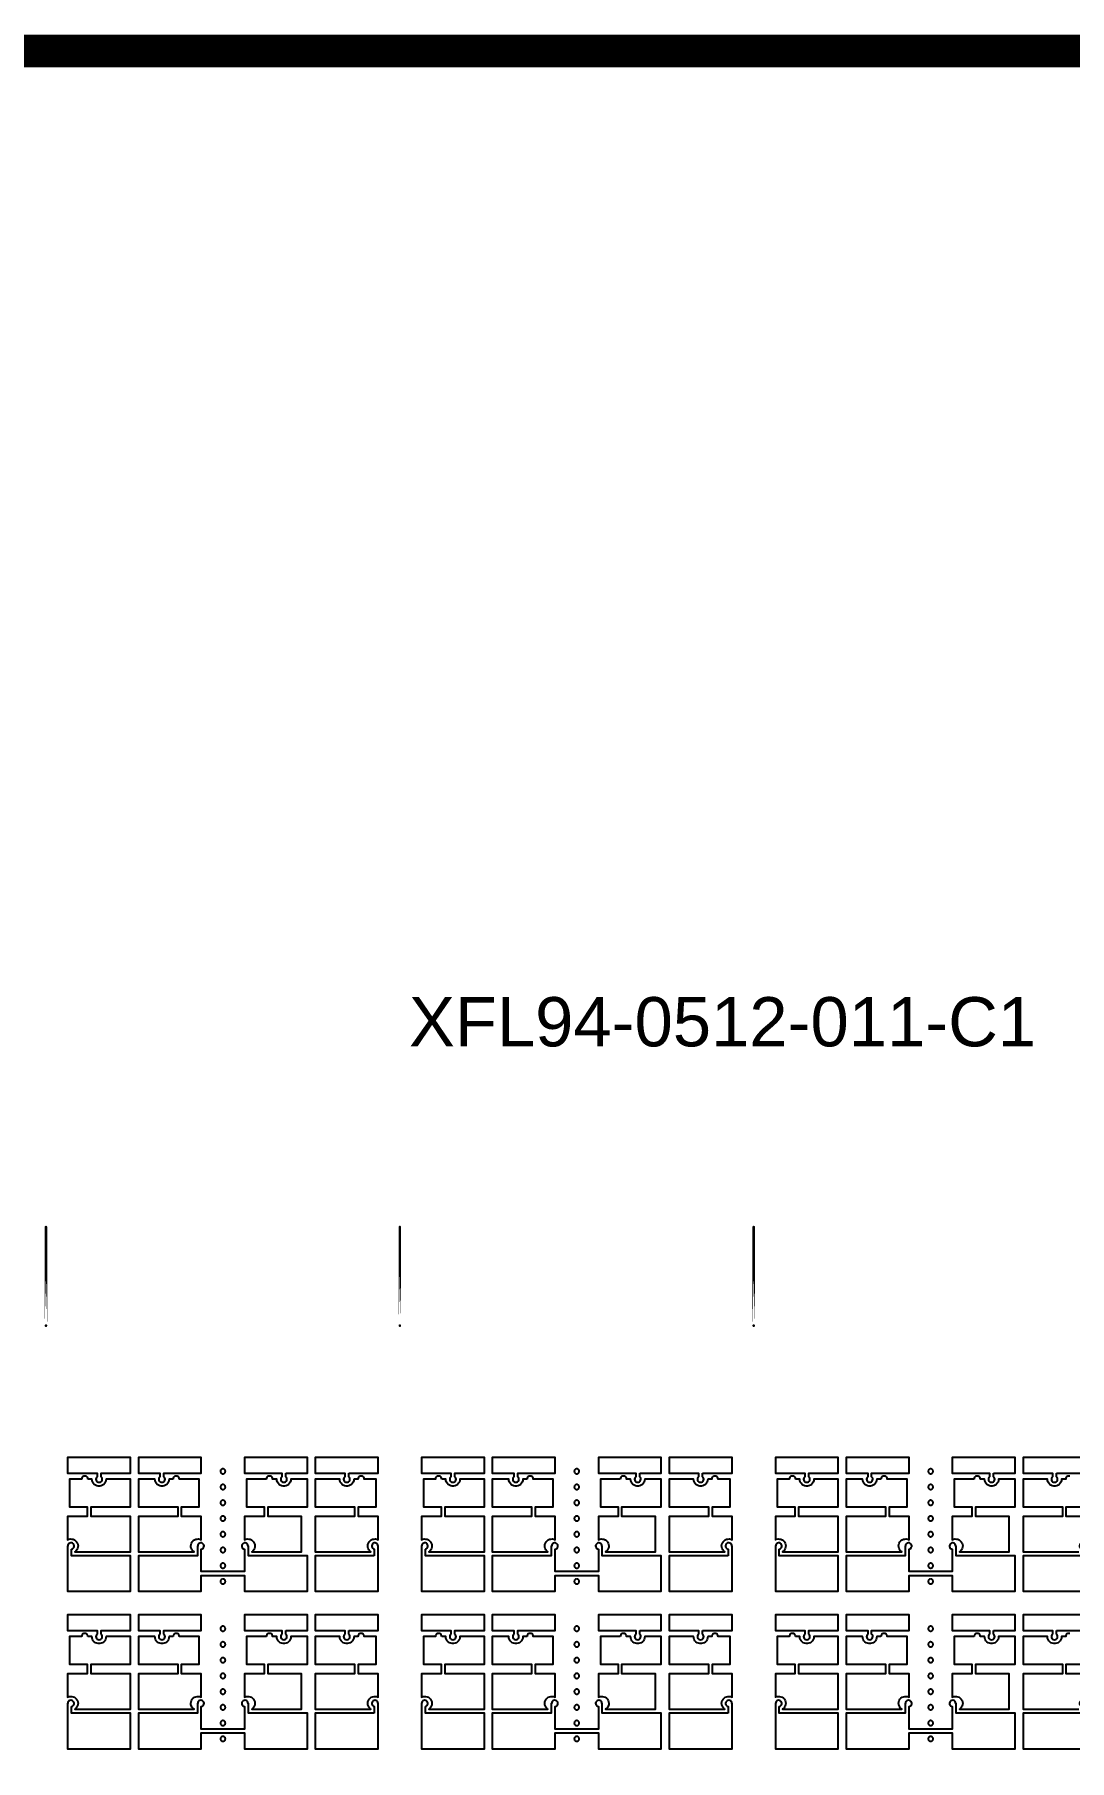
# Model space of a CAD drawing. Extents: x -100 to 100, y -100 to 100.
# Drawn here: x -21.9 to 9.6, y 48 to 100.5 of the extents above; entities that cross this region are included whole.
import ezdxf

# ---------------------------------------------------------------- set-up
doc = ezdxf.new("R2010")
doc.units = 0
doc.layers.get('0').update_dxf_attribs({"linetype": 'continuous'})
doc.layers.add('C1', color=7, linetype='continuous')
doc.styles.get("Standard").update_dxf_attribs({"font": 'ARIAL.TTF'})

# ---------------------------------------------------------------- blocks, each defined once
blk = doc.blocks.new('LDI_XFL94-0512-011_C1_B1')
at = {"layer": 'C1'}
for points in [[(-20, -53.578), (-20.02, -53.6), (-20.032, -53.626), (-20.036, -53.655), (-20.031, -53.684), (-20.017, -53.71), (-19.996, -53.731), (-19.969, -53.744), (-19.94, -53.749), (-19.911, -53.744), (-19.885, -53.731), (-19.864, -53.71), (-19.85, -53.684), (-19.844, -53.655), (-19.848, -53.626), (-19.86, -53.6), (-19.88, -53.578), (-19.88, -53.473), (-18.982, -53.473), (-18.982, -52.994), (-20.898, -52.994), (-20.898, -53.473), (-20, -53.473), (-20, -53.578)], [(-18.084, -53.578), (-18.104, -53.6), (-18.116, -53.626), (-18.12, -53.655), (-18.114, -53.684), (-18.1, -53.71), (-18.079, -53.731), (-18.053, -53.744), (-18.024, -53.749), (-17.995, -53.744), (-17.969, -53.731), (-17.947, -53.71), (-17.934, -53.684), (-17.928, -53.655), (-17.932, -53.626), (-17.944, -53.6), (-17.964, -53.578), (-17.964, -53.473), (-16.826, -53.473), (-16.826, -52.994), (-18.743, -52.994), (-18.743, -53.473), (-18.084, -53.473), (-18.084, -53.578)], [(-14.251, -53.473), (-13.593, -53.473), (-13.593, -52.994), (-15.509, -52.994), (-15.509, -53.473), (-14.371, -53.473), (-14.371, -53.578), (-14.391, -53.6), (-14.403, -53.626), (-14.407, -53.655), (-14.402, -53.684), (-14.388, -53.71), (-14.367, -53.731), (-14.34, -53.744), (-14.311, -53.749), (-14.282, -53.744), (-14.256, -53.731), (-14.235, -53.71), (-14.221, -53.684), (-14.216, -53.655), (-14.219, -53.626), (-14.232, -53.6), (-14.251, -53.578), (-14.251, -53.473)], [(-12.335, -53.473), (-11.437, -53.473), (-11.437, -52.994), (-13.353, -52.994), (-13.353, -53.473), (-12.455, -53.473), (-12.455, -53.578), (-12.475, -53.6), (-12.487, -53.626), (-12.491, -53.655), (-12.486, -53.684), (-12.472, -53.71), (-12.451, -53.731), (-12.424, -53.744), (-12.395, -53.749), (-12.366, -53.744), (-12.34, -53.731), (-12.319, -53.71), (-12.305, -53.684), (-12.299, -53.655), (-12.303, -53.626), (-12.315, -53.6), (-12.335, -53.578), (-12.335, -53.473)], [(-9.222, -53.578), (-9.241, -53.6), (-9.254, -53.626), (-9.257, -53.655), (-9.252, -53.684), (-9.238, -53.71), (-9.217, -53.731), (-9.191, -53.744), (-9.162, -53.749), (-9.133, -53.744), (-9.106, -53.731), (-9.085, -53.71), (-9.071, -53.684), (-9.066, -53.655), (-9.07, -53.626), (-9.082, -53.6), (-9.102, -53.578), (-9.102, -53.473), (-8.204, -53.473), (-8.204, -52.994), (-10.12, -52.994), (-10.12, -53.473), (-9.222, -53.473), (-9.222, -53.578)], [(-7.305, -53.578), (-7.325, -53.6), (-7.338, -53.626), (-7.341, -53.655), (-7.336, -53.684), (-7.322, -53.71), (-7.301, -53.731), (-7.275, -53.744), (-7.246, -53.749), (-7.216, -53.744), (-7.19, -53.731), (-7.169, -53.71), (-7.155, -53.684), (-7.15, -53.655), (-7.153, -53.626), (-7.166, -53.6), (-7.186, -53.578), (-7.186, -53.473), (-6.048, -53.473), (-6.048, -52.994), (-7.964, -52.994), (-7.964, -53.473), (-7.305, -53.473), (-7.305, -53.578)], [(-3.473, -53.473), (-2.814, -53.473), (-2.814, -52.994), (-4.731, -52.994), (-4.731, -53.473), (-3.593, -53.473), (-3.593, -53.578), (-3.613, -53.6), (-3.625, -53.626), (-3.629, -53.655), (-3.623, -53.684), (-3.609, -53.71), (-3.588, -53.731), (-3.562, -53.744), (-3.533, -53.749), (-3.504, -53.744), (-3.478, -53.731), (-3.456, -53.71), (-3.443, -53.684), (-3.437, -53.655), (-3.441, -53.626), (-3.453, -53.6), (-3.473, -53.578), (-3.473, -53.473)], [(-1.557, -53.473), (-0.659, -53.473), (-0.659, -52.994), (-2.575, -52.994), (-2.575, -53.473), (-1.677, -53.473), (-1.677, -53.578), (-1.697, -53.6), (-1.709, -53.626), (-1.713, -53.655), (-1.707, -53.684), (-1.693, -53.71), (-1.672, -53.731), (-1.646, -53.744), (-1.617, -53.749), (-1.588, -53.744), (-1.561, -53.731), (-1.54, -53.71), (-1.526, -53.684), (-1.521, -53.655), (-1.525, -53.626), (-1.537, -53.6), (-1.557, -53.578), (-1.557, -53.473)], [(1.557, -53.578), (1.537, -53.6), (1.525, -53.626), (1.521, -53.655), (1.526, -53.684), (1.54, -53.71), (1.561, -53.731), (1.588, -53.744), (1.617, -53.749), (1.646, -53.744), (1.672, -53.731), (1.693, -53.71), (1.707, -53.684), (1.713, -53.655), (1.709, -53.626), (1.697, -53.6), (1.677, -53.578), (1.677, -53.473), (2.575, -53.473), (2.575, -52.994), (0.659, -52.994), (0.659, -53.473), (1.557, -53.473), (1.557, -53.578)], [(3.473, -53.578), (3.453, -53.6), (3.441, -53.626), (3.437, -53.655), (3.443, -53.684), (3.456, -53.71), (3.478, -53.731), (3.504, -53.744), (3.533, -53.749), (3.562, -53.744), (3.588, -53.731), (3.609, -53.71), (3.623, -53.684), (3.629, -53.655), (3.625, -53.626), (3.613, -53.6), (3.593, -53.578), (3.593, -53.473), (4.731, -53.473), (4.731, -52.994), (2.814, -52.994), (2.814, -53.473), (3.473, -53.473), (3.473, -53.578)], [(7.305, -53.473), (7.964, -53.473), (7.964, -52.994), (6.048, -52.994), (6.048, -53.473), (7.186, -53.473), (7.186, -53.578), (7.166, -53.6), (7.153, -53.626), (7.15, -53.655), (7.155, -53.684), (7.169, -53.71), (7.19, -53.731), (7.216, -53.744), (7.246, -53.749), (7.275, -53.744), (7.301, -53.731), (7.322, -53.71), (7.336, -53.684), (7.341, -53.655), (7.338, -53.626), (7.325, -53.6), (7.305, -53.578), (7.305, -53.473)], [(9.222, -53.473), (10.12, -53.473), (10.12, -52.994), (8.204, -52.994), (8.204, -53.473), (9.102, -53.473), (9.102, -53.578), (9.082, -53.6), (9.07, -53.626), (9.066, -53.655), (9.071, -53.684), (9.085, -53.71), (9.106, -53.731), (9.133, -53.744), (9.162, -53.749), (9.191, -53.744), (9.217, -53.731), (9.238, -53.71), (9.252, -53.684), (9.257, -53.655), (9.254, -53.626), (9.241, -53.6), (9.222, -53.578), (9.222, -53.473)], [(-20.281, -53.653), (-20.286, -53.623), (-20.3, -53.596), (-20.321, -53.575), (-20.348, -53.562), (-20.377, -53.557), (-20.407, -53.562), (-20.434, -53.575), (-20.455, -53.596), (-20.468, -53.623), (-20.473, -53.653), (-20.838, -53.653), (-20.838, -54.491), (-20.299, -54.491), (-20.299, -54.79), (-20.898, -54.79), (-20.898, -55.499), (-20.858, -55.482), (-20.815, -55.474), (-20.771, -55.475), (-20.728, -55.484), (-20.689, -55.502), (-20.653, -55.528), (-20.624, -55.56), (-20.601, -55.597), (-20.587, -55.639), (-20.581, -55.682), (-20.584, -55.726), (-20.596, -55.768), (-20.616, -55.807), (-20.643, -55.841), (-20.677, -55.868), (-18.982, -55.868), (-18.982, -54.79), (-20.18, -54.79), (-20.18, -54.491), (-18.982, -54.491), (-18.982, -53.653), (-19.725, -53.653), (-19.729, -53.698), (-19.743, -53.74), (-19.766, -53.779), (-19.796, -53.813), (-19.832, -53.839), (-19.874, -53.858), (-19.918, -53.867), (-19.963, -53.867), (-20.007, -53.858), (-20.048, -53.839), (-20.084, -53.813), (-20.115, -53.779), (-20.137, -53.74), (-20.151, -53.698), (-20.156, -53.653), (-20.281, -53.653)], [(-17.683, -53.653), (-17.808, -53.653), (-17.813, -53.698), (-17.827, -53.74), (-17.85, -53.779), (-17.88, -53.813), (-17.916, -53.839), (-17.957, -53.858), (-18.001, -53.867), (-18.046, -53.867), (-18.091, -53.858), (-18.132, -53.839), (-18.168, -53.813), (-18.198, -53.779), (-18.221, -53.74), (-18.235, -53.698), (-18.24, -53.653), (-18.743, -53.653), (-18.743, -54.491), (-17.545, -54.491), (-17.545, -54.79), (-18.743, -54.79), (-18.743, -55.868), (-17.047, -55.868), (-17.081, -55.841), (-17.109, -55.807), (-17.129, -55.768), (-17.141, -55.726), (-17.144, -55.682), (-17.138, -55.639), (-17.123, -55.597), (-17.101, -55.56), (-17.071, -55.528), (-17.036, -55.502), (-16.996, -55.484), (-16.953, -55.475), (-16.91, -55.474), (-16.867, -55.482), (-16.826, -55.499), (-16.826, -54.79), (-17.425, -54.79), (-17.425, -54.491), (-16.886, -54.491), (-16.886, -53.653), (-17.491, -53.653), (-17.496, -53.623), (-17.509, -53.596), (-17.531, -53.575), (-17.557, -53.562), (-17.587, -53.557), (-17.616, -53.562), (-17.643, -53.575), (-17.664, -53.596), (-17.678, -53.623), (-17.683, -53.653)], [(-16.168, -53.338), (-16.177, -53.339), (-16.187, -53.341), (-16.196, -53.344), (-16.205, -53.348), (-16.213, -53.354), (-16.221, -53.36), (-16.227, -53.368), (-16.233, -53.376), (-16.237, -53.384), (-16.24, -53.394), (-16.242, -53.403), (-16.243, -53.413), (-16.242, -53.423), (-16.24, -53.433), (-16.237, -53.442), (-16.233, -53.451), (-16.227, -53.459), (-16.221, -53.466), (-16.213, -53.473), (-16.205, -53.478), (-16.196, -53.482), (-16.187, -53.486), (-16.177, -53.488), (-16.168, -53.488), (-16.158, -53.488), (-16.148, -53.486), (-16.139, -53.482), (-16.13, -53.478), (-16.122, -53.473), (-16.115, -53.466), (-16.108, -53.459), (-16.103, -53.451), (-16.098, -53.442), (-16.095, -53.433), (-16.093, -53.423), (-16.093, -53.413), (-16.093, -53.403), (-16.095, -53.394), (-16.098, -53.384), (-16.103, -53.376), (-16.108, -53.368), (-16.115, -53.36), (-16.122, -53.354), (-16.13, -53.348), (-16.139, -53.344), (-16.148, -53.341), (-16.158, -53.339), (-16.168, -53.338)], [(-14.844, -53.653), (-15.449, -53.653), (-15.449, -54.491), (-14.91, -54.491), (-14.91, -54.79), (-15.509, -54.79), (-15.509, -55.499), (-15.469, -55.482), (-15.426, -55.474), (-15.382, -55.475), (-15.339, -55.484), (-15.299, -55.502), (-15.264, -55.528), (-15.234, -55.56), (-15.212, -55.597), (-15.197, -55.639), (-15.192, -55.682), (-15.195, -55.726), (-15.207, -55.768), (-15.227, -55.807), (-15.254, -55.841), (-15.288, -55.868), (-13.772, -55.868), (-13.772, -54.79), (-14.79, -54.79), (-14.79, -54.491), (-13.593, -54.491), (-13.593, -53.653), (-14.096, -53.653), (-14.101, -53.698), (-14.114, -53.74), (-14.137, -53.779), (-14.167, -53.813), (-14.204, -53.839), (-14.245, -53.858), (-14.289, -53.867), (-14.334, -53.867), (-14.378, -53.858), (-14.419, -53.839), (-14.456, -53.813), (-14.486, -53.779), (-14.508, -53.74), (-14.522, -53.698), (-14.527, -53.653), (-14.653, -53.653), (-14.657, -53.623), (-14.671, -53.596), (-14.692, -53.575), (-14.719, -53.562), (-14.749, -53.557), (-14.778, -53.562), (-14.805, -53.575), (-14.826, -53.596), (-14.84, -53.623), (-14.844, -53.653)], [(-12.18, -53.653), (-12.184, -53.698), (-12.198, -53.74), (-12.221, -53.779), (-12.251, -53.813), (-12.287, -53.839), (-12.329, -53.858), (-12.373, -53.867), (-12.418, -53.867), (-12.462, -53.858), (-12.503, -53.839), (-12.539, -53.813), (-12.57, -53.779), (-12.592, -53.74), (-12.606, -53.698), (-12.611, -53.653), (-13.353, -53.653), (-13.353, -54.491), (-12.156, -54.491), (-12.156, -54.79), (-13.353, -54.79), (-13.353, -55.868), (-11.658, -55.868), (-11.692, -55.841), (-11.719, -55.807), (-11.739, -55.768), (-11.751, -55.726), (-11.754, -55.682), (-11.749, -55.639), (-11.734, -55.597), (-11.712, -55.56), (-11.682, -55.528), (-11.647, -55.502), (-11.607, -55.484), (-11.564, -55.475), (-11.521, -55.474), (-11.478, -55.482), (-11.437, -55.499), (-11.437, -54.79), (-12.036, -54.79), (-12.036, -54.491), (-11.497, -54.491), (-11.497, -53.653), (-11.862, -53.653), (-11.867, -53.623), (-11.881, -53.596), (-11.902, -53.575), (-11.928, -53.562), (-11.958, -53.557), (-11.988, -53.562), (-12.014, -53.575), (-12.036, -53.596), (-12.049, -53.623), (-12.054, -53.653), (-12.18, -53.653)], [(-9.503, -53.653), (-9.508, -53.623), (-9.521, -53.596), (-9.542, -53.575), (-9.569, -53.562), (-9.599, -53.557), (-9.628, -53.562), (-9.655, -53.575), (-9.676, -53.596), (-9.69, -53.623), (-9.695, -53.653), (-10.06, -53.653), (-10.06, -54.491), (-9.521, -54.491), (-9.521, -54.79), (-10.12, -54.79), (-10.12, -55.499), (-10.079, -55.482), (-10.036, -55.474), (-9.993, -55.475), (-9.95, -55.484), (-9.91, -55.502), (-9.875, -55.528), (-9.845, -55.56), (-9.823, -55.597), (-9.808, -55.639), (-9.802, -55.682), (-9.806, -55.726), (-9.817, -55.768), (-9.838, -55.807), (-9.865, -55.841), (-9.899, -55.868), (-8.204, -55.868), (-8.204, -54.79), (-9.401, -54.79), (-9.401, -54.491), (-8.204, -54.491), (-8.204, -53.653), (-8.946, -53.653), (-8.951, -53.698), (-8.965, -53.74), (-8.987, -53.779), (-9.017, -53.813), (-9.054, -53.839), (-9.095, -53.858), (-9.139, -53.867), (-9.184, -53.867), (-9.228, -53.858), (-9.269, -53.839), (-9.306, -53.813), (-9.336, -53.779), (-9.359, -53.74), (-9.373, -53.698), (-9.377, -53.653), (-9.503, -53.653)], [(-6.904, -53.653), (-7.03, -53.653), (-7.035, -53.698), (-7.049, -53.74), (-7.071, -53.779), (-7.101, -53.813), (-7.138, -53.839), (-7.179, -53.858), (-7.223, -53.867), (-7.268, -53.867), (-7.312, -53.858), (-7.353, -53.839), (-7.39, -53.813), (-7.42, -53.779), (-7.442, -53.74), (-7.456, -53.698), (-7.461, -53.653), (-7.964, -53.653), (-7.964, -54.491), (-6.766, -54.491), (-6.766, -54.79), (-7.964, -54.79), (-7.964, -55.868), (-6.269, -55.868), (-6.303, -55.841), (-6.33, -55.807), (-6.35, -55.768), (-6.362, -55.726), (-6.365, -55.682), (-6.359, -55.639), (-6.345, -55.597), (-6.323, -55.56), (-6.293, -55.528), (-6.258, -55.502), (-6.218, -55.484), (-6.175, -55.475), (-6.131, -55.474), (-6.088, -55.482), (-6.048, -55.499), (-6.048, -54.79), (-6.647, -54.79), (-6.647, -54.491), (-6.108, -54.491), (-6.108, -53.653), (-6.713, -53.653), (-6.717, -53.623), (-6.731, -53.596), (-6.752, -53.575), (-6.779, -53.562), (-6.808, -53.557), (-6.838, -53.562), (-6.865, -53.575), (-6.886, -53.596), (-6.9, -53.623), (-6.904, -53.653)], [(-5.389, -53.338), (-5.399, -53.339), (-5.409, -53.341), (-5.418, -53.344), (-5.427, -53.348), (-5.435, -53.354), (-5.442, -53.36), (-5.449, -53.368), (-5.454, -53.376), (-5.459, -53.384), (-5.462, -53.394), (-5.464, -53.403), (-5.464, -53.413), (-5.464, -53.423), (-5.462, -53.433), (-5.459, -53.442), (-5.454, -53.451), (-5.449, -53.459), (-5.442, -53.466), (-5.435, -53.473), (-5.427, -53.478), (-5.418, -53.482), (-5.409, -53.486), (-5.399, -53.488), (-5.389, -53.488), (-5.379, -53.488), (-5.37, -53.486), (-5.361, -53.482), (-5.352, -53.478), (-5.344, -53.473), (-5.336, -53.466), (-5.33, -53.459), (-5.324, -53.451), (-5.32, -53.442), (-5.317, -53.433), (-5.315, -53.423), (-5.314, -53.413), (-5.315, -53.403), (-5.317, -53.394), (-5.32, -53.384), (-5.324, -53.376), (-5.33, -53.368), (-5.336, -53.36), (-5.344, -53.354), (-5.352, -53.348), (-5.361, -53.344), (-5.37, -53.341), (-5.379, -53.339), (-5.389, -53.338)], [(-4.066, -53.653), (-4.671, -53.653), (-4.671, -54.491), (-4.132, -54.491), (-4.132, -54.79), (-4.731, -54.79), (-4.731, -55.499), (-4.69, -55.482), (-4.647, -55.474), (-4.603, -55.475), (-4.561, -55.484), (-4.521, -55.502), (-4.485, -55.528), (-4.456, -55.56), (-4.433, -55.597), (-4.419, -55.639), (-4.413, -55.682), (-4.416, -55.726), (-4.428, -55.768), (-4.448, -55.807), (-4.476, -55.841), (-4.51, -55.868), (-2.994, -55.868), (-2.994, -54.79), (-4.012, -54.79), (-4.012, -54.491), (-2.814, -54.491), (-2.814, -53.653), (-3.317, -53.653), (-3.322, -53.698), (-3.336, -53.74), (-3.359, -53.779), (-3.389, -53.813), (-3.425, -53.839), (-3.466, -53.858), (-3.51, -53.867), (-3.555, -53.867), (-3.6, -53.858), (-3.641, -53.839), (-3.677, -53.813), (-3.707, -53.779), (-3.73, -53.74), (-3.744, -53.698), (-3.749, -53.653), (-3.874, -53.653), (-3.879, -53.623), (-3.893, -53.596), (-3.914, -53.575), (-3.94, -53.562), (-3.97, -53.557), (-4, -53.562), (-4.026, -53.575), (-4.048, -53.596), (-4.061, -53.623), (-4.066, -53.653)], [(-1.401, -53.653), (-1.406, -53.698), (-1.42, -53.74), (-1.442, -53.779), (-1.473, -53.813), (-1.509, -53.839), (-1.55, -53.858), (-1.594, -53.867), (-1.639, -53.867), (-1.683, -53.858), (-1.725, -53.839), (-1.761, -53.813), (-1.791, -53.779), (-1.814, -53.74), (-1.828, -53.698), (-1.832, -53.653), (-2.575, -53.653), (-2.575, -54.491), (-1.377, -54.491), (-1.377, -54.79), (-2.575, -54.79), (-2.575, -55.868), (-0.88, -55.868), (-0.913, -55.841), (-0.941, -55.807), (-0.961, -55.768), (-0.973, -55.726), (-0.976, -55.682), (-0.97, -55.639), (-0.956, -55.597), (-0.933, -55.56), (-0.904, -55.528), (-0.868, -55.502), (-0.828, -55.484), (-0.786, -55.475), (-0.742, -55.474), (-0.699, -55.482), (-0.659, -55.499), (-0.659, -54.79), (-1.257, -54.79), (-1.257, -54.491), (-0.719, -54.491), (-0.719, -53.653), (-1.084, -53.653), (-1.089, -53.623), (-1.102, -53.596), (-1.123, -53.575), (-1.15, -53.562), (-1.18, -53.557), (-1.209, -53.562), (-1.236, -53.575), (-1.257, -53.596), (-1.271, -53.623), (-1.275, -53.653), (-1.401, -53.653)], [(1.275, -53.653), (1.271, -53.623), (1.257, -53.596), (1.236, -53.575), (1.209, -53.562), (1.18, -53.557), (1.15, -53.562), (1.123, -53.575), (1.102, -53.596), (1.089, -53.623), (1.084, -53.653), (0.719, -53.653), (0.719, -54.491), (1.257, -54.491), (1.257, -54.79), (0.659, -54.79), (0.659, -55.499), (0.699, -55.482), (0.742, -55.474), (0.786, -55.475), (0.828, -55.484), (0.868, -55.502), (0.904, -55.528), (0.933, -55.56), (0.956, -55.597), (0.97, -55.639), (0.976, -55.682), (0.973, -55.726), (0.961, -55.768), (0.941, -55.807), (0.913, -55.841), (0.88, -55.868), (2.575, -55.868), (2.575, -54.79), (1.377, -54.79), (1.377, -54.491), (2.575, -54.491), (2.575, -53.653), (1.832, -53.653), (1.828, -53.698), (1.814, -53.74), (1.791, -53.779), (1.761, -53.813), (1.725, -53.839), (1.683, -53.858), (1.639, -53.867), (1.594, -53.867), (1.55, -53.858), (1.509, -53.839), (1.473, -53.813), (1.442, -53.779), (1.42, -53.74), (1.406, -53.698), (1.401, -53.653), (1.275, -53.653)], [(3.874, -53.653), (3.749, -53.653), (3.744, -53.698), (3.73, -53.74), (3.707, -53.779), (3.677, -53.813), (3.641, -53.839), (3.6, -53.858), (3.555, -53.867), (3.51, -53.867), (3.466, -53.858), (3.425, -53.839), (3.389, -53.813), (3.359, -53.779), (3.336, -53.74), (3.322, -53.698), (3.317, -53.653), (2.814, -53.653), (2.814, -54.491), (4.012, -54.491), (4.012, -54.79), (2.814, -54.79), (2.814, -55.868), (4.51, -55.868), (4.476, -55.841), (4.448, -55.807), (4.428, -55.768), (4.416, -55.726), (4.413, -55.682), (4.419, -55.639), (4.433, -55.597), (4.456, -55.56), (4.485, -55.528), (4.521, -55.502), (4.561, -55.484), (4.603, -55.475), (4.647, -55.474), (4.69, -55.482), (4.731, -55.499), (4.731, -54.79), (4.132, -54.79), (4.132, -54.491), (4.671, -54.491), (4.671, -53.653), (4.066, -53.653), (4.061, -53.623), (4.048, -53.596), (4.026, -53.575), (4, -53.562), (3.97, -53.557), (3.94, -53.562), (3.914, -53.575), (3.893, -53.596), (3.879, -53.623), (3.874, -53.653)], [(5.389, -53.338), (5.379, -53.339), (5.37, -53.341), (5.361, -53.344), (5.352, -53.348), (5.344, -53.354), (5.336, -53.36), (5.33, -53.368), (5.324, -53.376), (5.32, -53.384), (5.317, -53.394), (5.315, -53.403), (5.314, -53.413), (5.315, -53.423), (5.317, -53.433), (5.32, -53.442), (5.324, -53.451), (5.33, -53.459), (5.336, -53.466), (5.344, -53.473), (5.352, -53.478), (5.361, -53.482), (5.37, -53.486), (5.379, -53.488), (5.389, -53.488), (5.399, -53.488), (5.409, -53.486), (5.418, -53.482), (5.427, -53.478), (5.435, -53.473), (5.442, -53.466), (5.449, -53.459), (5.454, -53.451), (5.459, -53.442), (5.462, -53.433), (5.464, -53.423), (5.464, -53.413), (5.464, -53.403), (5.462, -53.394), (5.459, -53.384), (5.454, -53.376), (5.449, -53.368), (5.442, -53.36), (5.435, -53.354), (5.427, -53.348), (5.418, -53.344), (5.409, -53.341), (5.399, -53.339), (5.389, -53.338)], [(6.713, -53.653), (6.108, -53.653), (6.108, -54.491), (6.647, -54.491), (6.647, -54.79), (6.048, -54.79), (6.048, -55.499), (6.088, -55.482), (6.131, -55.474), (6.175, -55.475), (6.218, -55.484), (6.258, -55.502), (6.293, -55.528), (6.323, -55.56), (6.345, -55.597), (6.359, -55.639), (6.365, -55.682), (6.362, -55.726), (6.35, -55.768), (6.33, -55.807), (6.303, -55.841), (6.269, -55.868), (7.784, -55.868), (7.784, -54.79), (6.766, -54.79), (6.766, -54.491), (7.964, -54.491), (7.964, -53.653), (7.461, -53.653), (7.456, -53.698), (7.442, -53.74), (7.42, -53.779), (7.39, -53.813), (7.353, -53.839), (7.312, -53.858), (7.268, -53.867), (7.223, -53.867), (7.179, -53.858), (7.138, -53.839), (7.101, -53.813), (7.071, -53.779), (7.049, -53.74), (7.035, -53.698), (7.03, -53.653), (6.904, -53.653), (6.9, -53.623), (6.886, -53.596), (6.865, -53.575), (6.838, -53.562), (6.808, -53.557), (6.779, -53.562), (6.752, -53.575), (6.731, -53.596), (6.717, -53.623), (6.713, -53.653)], [(-16.168, -53.817), (-16.177, -53.818), (-16.187, -53.82), (-16.196, -53.823), (-16.205, -53.827), (-16.213, -53.833), (-16.221, -53.839), (-16.227, -53.847), (-16.233, -53.855), (-16.237, -53.864), (-16.24, -53.873), (-16.242, -53.882), (-16.243, -53.892), (-16.242, -53.902), (-16.24, -53.912), (-16.237, -53.921), (-16.233, -53.93), (-16.227, -53.938), (-16.221, -53.945), (-16.213, -53.952), (-16.205, -53.957), (-16.196, -53.962), (-16.187, -53.965), (-16.177, -53.967), (-16.168, -53.967), (-16.158, -53.967), (-16.148, -53.965), (-16.139, -53.962), (-16.13, -53.957), (-16.122, -53.952), (-16.115, -53.945), (-16.108, -53.938), (-16.103, -53.93), (-16.098, -53.921), (-16.095, -53.912), (-16.093, -53.902), (-16.093, -53.892), (-16.093, -53.882), (-16.095, -53.873), (-16.098, -53.864), (-16.103, -53.855), (-16.108, -53.847), (-16.115, -53.839), (-16.122, -53.833), (-16.13, -53.827), (-16.139, -53.823), (-16.148, -53.82), (-16.158, -53.818), (-16.168, -53.817)], [(-5.389, -53.817), (-5.399, -53.818), (-5.409, -53.82), (-5.418, -53.823), (-5.427, -53.827), (-5.435, -53.833), (-5.442, -53.839), (-5.449, -53.847), (-5.454, -53.855), (-5.459, -53.864), (-5.462, -53.873), (-5.464, -53.882), (-5.464, -53.892), (-5.464, -53.902), (-5.462, -53.912), (-5.459, -53.921), (-5.454, -53.93), (-5.449, -53.938), (-5.442, -53.945), (-5.435, -53.952), (-5.427, -53.957), (-5.418, -53.962), (-5.409, -53.965), (-5.399, -53.967), (-5.389, -53.967), (-5.379, -53.967), (-5.37, -53.965), (-5.361, -53.962), (-5.352, -53.957), (-5.344, -53.952), (-5.336, -53.945), (-5.33, -53.938), (-5.324, -53.93), (-5.32, -53.921), (-5.317, -53.912), (-5.315, -53.902), (-5.314, -53.892), (-5.315, -53.882), (-5.317, -53.873), (-5.32, -53.864), (-5.324, -53.855), (-5.33, -53.847), (-5.336, -53.839), (-5.344, -53.833), (-5.352, -53.827), (-5.361, -53.823), (-5.37, -53.82), (-5.379, -53.818), (-5.389, -53.817)], [(5.389, -53.817), (5.379, -53.818), (5.37, -53.82), (5.361, -53.823), (5.352, -53.827), (5.344, -53.833), (5.336, -53.839), (5.33, -53.847), (5.324, -53.855), (5.32, -53.864), (5.317, -53.873), (5.315, -53.882), (5.314, -53.892), (5.315, -53.902), (5.317, -53.912), (5.32, -53.921), (5.324, -53.93), (5.33, -53.938), (5.336, -53.945), (5.344, -53.952), (5.352, -53.957), (5.361, -53.962), (5.37, -53.965), (5.379, -53.967), (5.389, -53.967), (5.399, -53.967), (5.409, -53.965), (5.418, -53.962), (5.427, -53.957), (5.435, -53.952), (5.442, -53.945), (5.449, -53.938), (5.454, -53.93), (5.459, -53.921), (5.462, -53.912), (5.464, -53.902), (5.464, -53.892), (5.464, -53.882), (5.462, -53.873), (5.459, -53.864), (5.454, -53.855), (5.449, -53.847), (5.442, -53.839), (5.435, -53.833), (5.427, -53.827), (5.418, -53.823), (5.409, -53.82), (5.399, -53.818), (5.389, -53.817)], [(-16.168, -54.296), (-16.177, -54.297), (-16.187, -54.299), (-16.196, -54.302), (-16.205, -54.306), (-16.213, -54.312), (-16.221, -54.318), (-16.227, -54.326), (-16.233, -54.334), (-16.237, -54.343), (-16.24, -54.352), (-16.242, -54.361), (-16.243, -54.371), (-16.242, -54.381), (-16.24, -54.391), (-16.237, -54.4), (-16.233, -54.409), (-16.227, -54.417), (-16.221, -54.424), (-16.213, -54.431), (-16.205, -54.436), (-16.196, -54.441), (-16.187, -54.444), (-16.177, -54.446), (-16.168, -54.446), (-16.158, -54.446), (-16.148, -54.444), (-16.139, -54.441), (-16.13, -54.436), (-16.122, -54.431), (-16.115, -54.424), (-16.108, -54.417), (-16.103, -54.409), (-16.098, -54.4), (-16.095, -54.391), (-16.093, -54.381), (-16.093, -54.371), (-16.093, -54.361), (-16.095, -54.352), (-16.098, -54.343), (-16.103, -54.334), (-16.108, -54.326), (-16.115, -54.318), (-16.122, -54.312), (-16.13, -54.306), (-16.139, -54.302), (-16.148, -54.299), (-16.158, -54.297), (-16.168, -54.296)], [(-5.389, -54.296), (-5.399, -54.297), (-5.409, -54.299), (-5.418, -54.302), (-5.427, -54.306), (-5.435, -54.312), (-5.442, -54.318), (-5.449, -54.326), (-5.454, -54.334), (-5.459, -54.343), (-5.462, -54.352), (-5.464, -54.361), (-5.464, -54.371), (-5.464, -54.381), (-5.462, -54.391), (-5.459, -54.4), (-5.454, -54.409), (-5.449, -54.417), (-5.442, -54.424), (-5.435, -54.431), (-5.427, -54.436), (-5.418, -54.441), (-5.409, -54.444), (-5.399, -54.446), (-5.389, -54.446), (-5.379, -54.446), (-5.37, -54.444), (-5.361, -54.441), (-5.352, -54.436), (-5.344, -54.431), (-5.336, -54.424), (-5.33, -54.417), (-5.324, -54.409), (-5.32, -54.4), (-5.317, -54.391), (-5.315, -54.381), (-5.314, -54.371), (-5.315, -54.361), (-5.317, -54.352), (-5.32, -54.343), (-5.324, -54.334), (-5.33, -54.326), (-5.336, -54.318), (-5.344, -54.312), (-5.352, -54.306), (-5.361, -54.302), (-5.37, -54.299), (-5.379, -54.297), (-5.389, -54.296)], [(5.389, -54.296), (5.379, -54.297), (5.37, -54.299), (5.361, -54.302), (5.352, -54.306), (5.344, -54.312), (5.336, -54.318), (5.33, -54.326), (5.324, -54.334), (5.32, -54.343), (5.317, -54.352), (5.315, -54.361), (5.314, -54.371), (5.315, -54.381), (5.317, -54.391), (5.32, -54.4), (5.324, -54.409), (5.33, -54.417), (5.336, -54.424), (5.344, -54.431), (5.352, -54.436), (5.361, -54.441), (5.37, -54.444), (5.379, -54.446), (5.389, -54.446), (5.399, -54.446), (5.409, -54.444), (5.418, -54.441), (5.427, -54.436), (5.435, -54.431), (5.442, -54.424), (5.449, -54.417), (5.454, -54.409), (5.459, -54.4), (5.462, -54.391), (5.464, -54.381), (5.464, -54.371), (5.464, -54.361), (5.462, -54.352), (5.459, -54.343), (5.454, -54.334), (5.449, -54.326), (5.442, -54.318), (5.435, -54.312), (5.427, -54.306), (5.418, -54.302), (5.409, -54.299), (5.399, -54.297), (5.389, -54.296)], [(-16.168, -54.775), (-16.177, -54.776), (-16.187, -54.778), (-16.196, -54.781), (-16.205, -54.785), (-16.213, -54.791), (-16.221, -54.797), (-16.227, -54.805), (-16.233, -54.813), (-16.237, -54.822), (-16.24, -54.831), (-16.242, -54.841), (-16.243, -54.85), (-16.242, -54.86), (-16.24, -54.87), (-16.237, -54.879), (-16.233, -54.888), (-16.227, -54.896), (-16.221, -54.903), (-16.213, -54.91), (-16.205, -54.915), (-16.196, -54.92), (-16.187, -54.923), (-16.177, -54.925), (-16.168, -54.925), (-16.158, -54.925), (-16.148, -54.923), (-16.139, -54.92), (-16.13, -54.915), (-16.122, -54.91), (-16.115, -54.903), (-16.108, -54.896), (-16.103, -54.888), (-16.098, -54.879), (-16.095, -54.87), (-16.093, -54.86), (-16.093, -54.85), (-16.093, -54.841), (-16.095, -54.831), (-16.098, -54.822), (-16.103, -54.813), (-16.108, -54.805), (-16.115, -54.797), (-16.122, -54.791), (-16.13, -54.785), (-16.139, -54.781), (-16.148, -54.778), (-16.158, -54.776), (-16.168, -54.775)], [(-5.389, -54.775), (-5.399, -54.776), (-5.409, -54.778), (-5.418, -54.781), (-5.427, -54.785), (-5.435, -54.791), (-5.442, -54.797), (-5.449, -54.805), (-5.454, -54.813), (-5.459, -54.822), (-5.462, -54.831), (-5.464, -54.841), (-5.464, -54.85), (-5.464, -54.86), (-5.462, -54.87), (-5.459, -54.879), (-5.454, -54.888), (-5.449, -54.896), (-5.442, -54.903), (-5.435, -54.91), (-5.427, -54.915), (-5.418, -54.92), (-5.409, -54.923), (-5.399, -54.925), (-5.389, -54.925), (-5.379, -54.925), (-5.37, -54.923), (-5.361, -54.92), (-5.352, -54.915), (-5.344, -54.91), (-5.336, -54.903), (-5.33, -54.896), (-5.324, -54.888), (-5.32, -54.879), (-5.317, -54.87), (-5.315, -54.86), (-5.314, -54.85), (-5.315, -54.841), (-5.317, -54.831), (-5.32, -54.822), (-5.324, -54.813), (-5.33, -54.805), (-5.336, -54.797), (-5.344, -54.791), (-5.352, -54.785), (-5.361, -54.781), (-5.37, -54.778), (-5.379, -54.776), (-5.389, -54.775)], [(5.389, -54.775), (5.379, -54.776), (5.37, -54.778), (5.361, -54.781), (5.352, -54.785), (5.344, -54.791), (5.336, -54.797), (5.33, -54.805), (5.324, -54.813), (5.32, -54.822), (5.317, -54.831), (5.315, -54.841), (5.314, -54.85), (5.315, -54.86), (5.317, -54.87), (5.32, -54.879), (5.324, -54.888), (5.33, -54.896), (5.336, -54.903), (5.344, -54.91), (5.352, -54.915), (5.361, -54.92), (5.37, -54.923), (5.379, -54.925), (5.389, -54.925), (5.399, -54.925), (5.409, -54.923), (5.418, -54.92), (5.427, -54.915), (5.435, -54.91), (5.442, -54.903), (5.449, -54.896), (5.454, -54.888), (5.459, -54.879), (5.462, -54.87), (5.464, -54.86), (5.464, -54.85), (5.464, -54.841), (5.462, -54.831), (5.459, -54.822), (5.454, -54.813), (5.449, -54.805), (5.442, -54.797), (5.435, -54.791), (5.427, -54.785), (5.418, -54.781), (5.409, -54.778), (5.399, -54.776), (5.389, -54.775)], [(-20.778, -55.783), (-20.751, -55.773), (-20.728, -55.756), (-20.711, -55.733), (-20.702, -55.705), (-20.701, -55.677), (-20.709, -55.649), (-20.725, -55.625), (-20.747, -55.606), (-20.774, -55.596), (-20.802, -55.593), (-20.831, -55.599), (-20.856, -55.613), (-20.875, -55.634), (-20.888, -55.66), (-20.892, -55.689), (-20.898, -55.689), (-20.898, -57.066), (-18.982, -57.066), (-18.982, -55.988), (-20.778, -55.988), (-20.778, -55.783)], [(-15.401, -55.689), (-15.406, -55.66), (-15.419, -55.634), (-15.439, -55.613), (-15.464, -55.599), (-15.493, -55.593), (-15.522, -55.596), (-15.549, -55.608), (-15.571, -55.627), (-15.586, -55.652), (-15.592, -55.681), (-15.59, -55.71), (-15.58, -55.737), (-15.561, -55.76), (-15.537, -55.776), (-15.509, -55.784), (-15.509, -56.467), (-16.826, -56.467), (-16.826, -55.784), (-16.798, -55.776), (-16.774, -55.76), (-16.756, -55.737), (-16.745, -55.71), (-16.743, -55.681), (-16.75, -55.652), (-16.765, -55.627), (-16.787, -55.608), (-16.813, -55.596), (-16.842, -55.593), (-16.871, -55.599), (-16.897, -55.613), (-16.917, -55.634), (-16.93, -55.66), (-16.934, -55.689), (-16.946, -55.689), (-16.946, -55.988), (-18.743, -55.988), (-18.743, -57.066), (-16.826, -57.066), (-16.826, -56.587), (-15.509, -56.587), (-15.509, -57.066), (-13.593, -57.066), (-13.593, -55.988), (-15.389, -55.988), (-15.389, -55.689), (-15.401, -55.689)], [(-16.168, -55.254), (-16.177, -55.255), (-16.187, -55.257), (-16.196, -55.26), (-16.205, -55.264), (-16.213, -55.27), (-16.221, -55.276), (-16.227, -55.284), (-16.233, -55.292), (-16.237, -55.301), (-16.24, -55.31), (-16.242, -55.32), (-16.243, -55.329), (-16.242, -55.339), (-16.24, -55.349), (-16.237, -55.358), (-16.233, -55.367), (-16.227, -55.375), (-16.221, -55.382), (-16.213, -55.389), (-16.205, -55.394), (-16.196, -55.399), (-16.187, -55.402), (-16.177, -55.404), (-16.168, -55.404), (-16.158, -55.404), (-16.148, -55.402), (-16.139, -55.399), (-16.13, -55.394), (-16.122, -55.389), (-16.115, -55.382), (-16.108, -55.375), (-16.103, -55.367), (-16.098, -55.358), (-16.095, -55.349), (-16.093, -55.339), (-16.093, -55.329), (-16.093, -55.32), (-16.095, -55.31), (-16.098, -55.301), (-16.103, -55.292), (-16.108, -55.284), (-16.115, -55.276), (-16.122, -55.27), (-16.13, -55.264), (-16.139, -55.26), (-16.148, -55.257), (-16.158, -55.255), (-16.168, -55.254)], [(-11.557, -55.988), (-13.353, -55.988), (-13.353, -57.066), (-11.437, -57.066), (-11.437, -55.689), (-11.443, -55.689), (-11.447, -55.66), (-11.46, -55.634), (-11.48, -55.613), (-11.505, -55.599), (-11.533, -55.593), (-11.562, -55.596), (-11.588, -55.606), (-11.61, -55.625), (-11.626, -55.649), (-11.634, -55.677), (-11.633, -55.705), (-11.624, -55.733), (-11.607, -55.756), (-11.584, -55.773), (-11.557, -55.783), (-11.557, -55.988)], [(-10, -55.783), (-9.973, -55.773), (-9.95, -55.756), (-9.933, -55.733), (-9.924, -55.705), (-9.923, -55.677), (-9.931, -55.649), (-9.947, -55.625), (-9.969, -55.606), (-9.995, -55.596), (-10.024, -55.593), (-10.052, -55.599), (-10.077, -55.613), (-10.097, -55.634), (-10.109, -55.66), (-10.114, -55.689), (-10.12, -55.689), (-10.12, -57.066), (-8.204, -57.066), (-8.204, -55.988), (-10, -55.988), (-10, -55.783)], [(-4.623, -55.689), (-4.627, -55.66), (-4.64, -55.634), (-4.66, -55.613), (-4.686, -55.599), (-4.715, -55.593), (-4.744, -55.596), (-4.77, -55.608), (-4.792, -55.627), (-4.807, -55.652), (-4.814, -55.681), (-4.812, -55.71), (-4.801, -55.737), (-4.783, -55.76), (-4.759, -55.776), (-4.731, -55.784), (-4.731, -56.467), (-6.048, -56.467), (-6.048, -55.784), (-6.02, -55.776), (-5.995, -55.76), (-5.977, -55.737), (-5.966, -55.71), (-5.964, -55.681), (-5.971, -55.652), (-5.986, -55.627), (-6.008, -55.608), (-6.035, -55.596), (-6.064, -55.593), (-6.093, -55.599), (-6.118, -55.613), (-6.138, -55.634), (-6.151, -55.66), (-6.156, -55.689), (-6.168, -55.689), (-6.168, -55.988), (-7.964, -55.988), (-7.964, -57.066), (-6.048, -57.066), (-6.048, -56.587), (-4.731, -56.587), (-4.731, -57.066), (-2.814, -57.066), (-2.814, -55.988), (-4.611, -55.988), (-4.611, -55.689), (-4.623, -55.689)], [(-5.389, -55.254), (-5.399, -55.255), (-5.409, -55.257), (-5.418, -55.26), (-5.427, -55.264), (-5.435, -55.27), (-5.442, -55.276), (-5.449, -55.284), (-5.454, -55.292), (-5.459, -55.301), (-5.462, -55.31), (-5.464, -55.32), (-5.464, -55.329), (-5.464, -55.339), (-5.462, -55.349), (-5.459, -55.358), (-5.454, -55.367), (-5.449, -55.375), (-5.442, -55.382), (-5.435, -55.389), (-5.427, -55.394), (-5.418, -55.399), (-5.409, -55.402), (-5.399, -55.404), (-5.389, -55.404), (-5.379, -55.404), (-5.37, -55.402), (-5.361, -55.399), (-5.352, -55.394), (-5.344, -55.389), (-5.336, -55.382), (-5.33, -55.375), (-5.324, -55.367), (-5.32, -55.358), (-5.317, -55.349), (-5.315, -55.339), (-5.314, -55.329), (-5.315, -55.32), (-5.317, -55.31), (-5.32, -55.301), (-5.324, -55.292), (-5.33, -55.284), (-5.336, -55.276), (-5.344, -55.27), (-5.352, -55.264), (-5.361, -55.26), (-5.37, -55.257), (-5.379, -55.255), (-5.389, -55.254)], [(-0.778, -55.988), (-2.575, -55.988), (-2.575, -57.066), (-0.659, -57.066), (-0.659, -55.689), (-0.665, -55.689), (-0.669, -55.66), (-0.682, -55.634), (-0.701, -55.613), (-0.726, -55.599), (-0.754, -55.593), (-0.783, -55.596), (-0.81, -55.606), (-0.832, -55.625), (-0.848, -55.649), (-0.856, -55.677), (-0.855, -55.705), (-0.846, -55.733), (-0.829, -55.756), (-0.806, -55.773), (-0.778, -55.783), (-0.778, -55.988)], [(0.778, -55.783), (0.806, -55.773), (0.829, -55.756), (0.846, -55.733), (0.855, -55.705), (0.856, -55.677), (0.848, -55.649), (0.832, -55.625), (0.81, -55.606), (0.783, -55.596), (0.754, -55.593), (0.726, -55.599), (0.701, -55.613), (0.682, -55.634), (0.669, -55.66), (0.665, -55.689), (0.659, -55.689), (0.659, -57.066), (2.575, -57.066), (2.575, -55.988), (0.778, -55.988), (0.778, -55.783)], [(6.156, -55.689), (6.151, -55.66), (6.138, -55.634), (6.118, -55.613), (6.093, -55.599), (6.064, -55.593), (6.035, -55.596), (6.008, -55.608), (5.986, -55.627), (5.971, -55.652), (5.964, -55.681), (5.966, -55.71), (5.977, -55.737), (5.995, -55.76), (6.02, -55.776), (6.048, -55.784), (6.048, -56.467), (4.731, -56.467), (4.731, -55.784), (4.759, -55.776), (4.783, -55.76), (4.801, -55.737), (4.812, -55.71), (4.814, -55.681), (4.807, -55.652), (4.792, -55.627), (4.77, -55.608), (4.744, -55.596), (4.715, -55.593), (4.686, -55.599), (4.66, -55.613), (4.64, -55.634), (4.627, -55.66), (4.623, -55.689), (4.611, -55.689), (4.611, -55.988), (2.814, -55.988), (2.814, -57.066), (4.731, -57.066), (4.731, -56.587), (6.048, -56.587), (6.048, -57.066), (7.964, -57.066), (7.964, -55.988), (6.168, -55.988), (6.168, -55.689), (6.156, -55.689)], [(5.389, -55.254), (5.379, -55.255), (5.37, -55.257), (5.361, -55.26), (5.352, -55.264), (5.344, -55.27), (5.336, -55.276), (5.33, -55.284), (5.324, -55.292), (5.32, -55.301), (5.317, -55.31), (5.315, -55.32), (5.314, -55.329), (5.315, -55.339), (5.317, -55.349), (5.32, -55.358), (5.324, -55.367), (5.33, -55.375), (5.336, -55.382), (5.344, -55.389), (5.352, -55.394), (5.361, -55.399), (5.37, -55.402), (5.379, -55.404), (5.389, -55.404), (5.399, -55.404), (5.409, -55.402), (5.418, -55.399), (5.427, -55.394), (5.435, -55.389), (5.442, -55.382), (5.449, -55.375), (5.454, -55.367), (5.459, -55.358), (5.462, -55.349), (5.464, -55.339), (5.464, -55.329), (5.464, -55.32), (5.462, -55.31), (5.459, -55.301), (5.454, -55.292), (5.449, -55.284), (5.442, -55.276), (5.435, -55.27), (5.427, -55.264), (5.418, -55.26), (5.409, -55.257), (5.399, -55.255), (5.389, -55.254)], [(10, -55.988), (8.204, -55.988), (8.204, -57.066), (10.12, -57.066), (10.12, -55.689), (10.114, -55.689), (10.109, -55.66), (10.097, -55.634), (10.077, -55.613), (10.052, -55.599), (10.024, -55.593), (9.995, -55.596), (9.969, -55.606), (9.947, -55.625), (9.931, -55.649), (9.923, -55.677), (9.924, -55.705), (9.933, -55.733), (9.95, -55.756), (9.973, -55.773), (10, -55.783), (10, -55.988)], [(-16.168, -55.733), (-16.177, -55.734), (-16.187, -55.736), (-16.196, -55.739), (-16.205, -55.743), (-16.213, -55.749), (-16.221, -55.755), (-16.227, -55.763), (-16.233, -55.771), (-16.237, -55.78), (-16.24, -55.789), (-16.242, -55.799), (-16.243, -55.808), (-16.242, -55.818), (-16.24, -55.828), (-16.237, -55.837), (-16.233, -55.846), (-16.227, -55.854), (-16.221, -55.861), (-16.213, -55.868), (-16.205, -55.873), (-16.196, -55.878), (-16.187, -55.881), (-16.177, -55.883), (-16.168, -55.883), (-16.158, -55.883), (-16.148, -55.881), (-16.139, -55.878), (-16.13, -55.873), (-16.122, -55.868), (-16.115, -55.861), (-16.108, -55.854), (-16.103, -55.846), (-16.098, -55.837), (-16.095, -55.828), (-16.093, -55.818), (-16.093, -55.808), (-16.093, -55.799), (-16.095, -55.789), (-16.098, -55.78), (-16.103, -55.771), (-16.108, -55.763), (-16.115, -55.755), (-16.122, -55.749), (-16.13, -55.743), (-16.139, -55.739), (-16.148, -55.736), (-16.158, -55.734), (-16.168, -55.733)], [(-16.168, -56.212), (-16.177, -56.213), (-16.187, -56.215), (-16.196, -56.218), (-16.205, -56.222), (-16.213, -56.228), (-16.221, -56.234), (-16.227, -56.242), (-16.233, -56.25), (-16.237, -56.259), (-16.24, -56.268), (-16.242, -56.278), (-16.243, -56.287), (-16.242, -56.297), (-16.24, -56.307), (-16.237, -56.316), (-16.233, -56.325), (-16.227, -56.333), (-16.221, -56.34), (-16.213, -56.347), (-16.205, -56.352), (-16.196, -56.357), (-16.187, -56.36), (-16.177, -56.362), (-16.168, -56.362), (-16.158, -56.362), (-16.148, -56.36), (-16.139, -56.357), (-16.13, -56.352), (-16.122, -56.347), (-16.115, -56.34), (-16.108, -56.333), (-16.103, -56.325), (-16.098, -56.316), (-16.095, -56.307), (-16.093, -56.297), (-16.093, -56.287), (-16.093, -56.278), (-16.095, -56.268), (-16.098, -56.259), (-16.103, -56.25), (-16.108, -56.242), (-16.115, -56.234), (-16.122, -56.228), (-16.13, -56.222), (-16.139, -56.218), (-16.148, -56.215), (-16.158, -56.213), (-16.168, -56.212)], [(-5.389, -55.733), (-5.399, -55.734), (-5.409, -55.736), (-5.418, -55.739), (-5.427, -55.743), (-5.435, -55.749), (-5.442, -55.755), (-5.449, -55.763), (-5.454, -55.771), (-5.459, -55.78), (-5.462, -55.789), (-5.464, -55.799), (-5.464, -55.808), (-5.464, -55.818), (-5.462, -55.828), (-5.459, -55.837), (-5.454, -55.846), (-5.449, -55.854), (-5.442, -55.861), (-5.435, -55.868), (-5.427, -55.873), (-5.418, -55.878), (-5.409, -55.881), (-5.399, -55.883), (-5.389, -55.883), (-5.379, -55.883), (-5.37, -55.881), (-5.361, -55.878), (-5.352, -55.873), (-5.344, -55.868), (-5.336, -55.861), (-5.33, -55.854), (-5.324, -55.846), (-5.32, -55.837), (-5.317, -55.828), (-5.315, -55.818), (-5.314, -55.808), (-5.315, -55.799), (-5.317, -55.789), (-5.32, -55.78), (-5.324, -55.771), (-5.33, -55.763), (-5.336, -55.755), (-5.344, -55.749), (-5.352, -55.743), (-5.361, -55.739), (-5.37, -55.736), (-5.379, -55.734), (-5.389, -55.733)], [(-5.389, -56.212), (-5.399, -56.213), (-5.409, -56.215), (-5.418, -56.218), (-5.427, -56.222), (-5.435, -56.228), (-5.442, -56.234), (-5.449, -56.242), (-5.454, -56.25), (-5.459, -56.259), (-5.462, -56.268), (-5.464, -56.278), (-5.464, -56.287), (-5.464, -56.297), (-5.462, -56.307), (-5.459, -56.316), (-5.454, -56.325), (-5.449, -56.333), (-5.442, -56.34), (-5.435, -56.347), (-5.427, -56.352), (-5.418, -56.357), (-5.409, -56.36), (-5.399, -56.362), (-5.389, -56.362), (-5.379, -56.362), (-5.37, -56.36), (-5.361, -56.357), (-5.352, -56.352), (-5.344, -56.347), (-5.336, -56.34), (-5.33, -56.333), (-5.324, -56.325), (-5.32, -56.316), (-5.317, -56.307), (-5.315, -56.297), (-5.314, -56.287), (-5.315, -56.278), (-5.317, -56.268), (-5.32, -56.259), (-5.324, -56.25), (-5.33, -56.242), (-5.336, -56.234), (-5.344, -56.228), (-5.352, -56.222), (-5.361, -56.218), (-5.37, -56.215), (-5.379, -56.213), (-5.389, -56.212)], [(5.389, -55.733), (5.379, -55.734), (5.37, -55.736), (5.361, -55.739), (5.352, -55.743), (5.344, -55.749), (5.336, -55.755), (5.33, -55.763), (5.324, -55.771), (5.32, -55.78), (5.317, -55.789), (5.315, -55.799), (5.314, -55.808), (5.315, -55.818), (5.317, -55.828), (5.32, -55.837), (5.324, -55.846), (5.33, -55.854), (5.336, -55.861), (5.344, -55.868), (5.352, -55.873), (5.361, -55.878), (5.37, -55.881), (5.379, -55.883), (5.389, -55.883), (5.399, -55.883), (5.409, -55.881), (5.418, -55.878), (5.427, -55.873), (5.435, -55.868), (5.442, -55.861), (5.449, -55.854), (5.454, -55.846), (5.459, -55.837), (5.462, -55.828), (5.464, -55.818), (5.464, -55.808), (5.464, -55.799), (5.462, -55.789), (5.459, -55.78), (5.454, -55.771), (5.449, -55.763), (5.442, -55.755), (5.435, -55.749), (5.427, -55.743), (5.418, -55.739), (5.409, -55.736), (5.399, -55.734), (5.389, -55.733)], [(5.389, -56.212), (5.379, -56.213), (5.37, -56.215), (5.361, -56.218), (5.352, -56.222), (5.344, -56.228), (5.336, -56.234), (5.33, -56.242), (5.324, -56.25), (5.32, -56.259), (5.317, -56.268), (5.315, -56.278), (5.314, -56.287), (5.315, -56.297), (5.317, -56.307), (5.32, -56.316), (5.324, -56.325), (5.33, -56.333), (5.336, -56.34), (5.344, -56.347), (5.352, -56.352), (5.361, -56.357), (5.37, -56.36), (5.379, -56.362), (5.389, -56.362), (5.399, -56.362), (5.409, -56.36), (5.418, -56.357), (5.427, -56.352), (5.435, -56.347), (5.442, -56.34), (5.449, -56.333), (5.454, -56.325), (5.459, -56.316), (5.462, -56.307), (5.464, -56.297), (5.464, -56.287), (5.464, -56.278), (5.462, -56.268), (5.459, -56.259), (5.454, -56.25), (5.449, -56.242), (5.442, -56.234), (5.435, -56.228), (5.427, -56.222), (5.418, -56.218), (5.409, -56.215), (5.399, -56.213), (5.389, -56.212)], [(-16.168, -56.691), (-16.177, -56.692), (-16.187, -56.694), (-16.196, -56.697), (-16.205, -56.702), (-16.213, -56.707), (-16.221, -56.713), (-16.227, -56.721), (-16.233, -56.729), (-16.237, -56.738), (-16.24, -56.747), (-16.242, -56.757), (-16.243, -56.766), (-16.242, -56.776), (-16.24, -56.786), (-16.237, -56.795), (-16.233, -56.804), (-16.227, -56.812), (-16.221, -56.82), (-16.213, -56.826), (-16.205, -56.831), (-16.196, -56.836), (-16.187, -56.839), (-16.177, -56.841), (-16.168, -56.841), (-16.158, -56.841), (-16.148, -56.839), (-16.139, -56.836), (-16.13, -56.831), (-16.122, -56.826), (-16.115, -56.82), (-16.108, -56.812), (-16.103, -56.804), (-16.098, -56.795), (-16.095, -56.786), (-16.093, -56.776), (-16.093, -56.766), (-16.093, -56.757), (-16.095, -56.747), (-16.098, -56.738), (-16.103, -56.729), (-16.108, -56.721), (-16.115, -56.713), (-16.122, -56.707), (-16.13, -56.702), (-16.139, -56.697), (-16.148, -56.694), (-16.158, -56.692), (-16.168, -56.691)], [(-5.389, -56.691), (-5.399, -56.692), (-5.409, -56.694), (-5.418, -56.697), (-5.427, -56.702), (-5.435, -56.707), (-5.442, -56.713), (-5.449, -56.721), (-5.454, -56.729), (-5.459, -56.738), (-5.462, -56.747), (-5.464, -56.757), (-5.464, -56.766), (-5.464, -56.776), (-5.462, -56.786), (-5.459, -56.795), (-5.454, -56.804), (-5.449, -56.812), (-5.442, -56.82), (-5.435, -56.826), (-5.427, -56.831), (-5.418, -56.836), (-5.409, -56.839), (-5.399, -56.841), (-5.389, -56.841), (-5.379, -56.841), (-5.37, -56.839), (-5.361, -56.836), (-5.352, -56.831), (-5.344, -56.826), (-5.336, -56.82), (-5.33, -56.812), (-5.324, -56.804), (-5.32, -56.795), (-5.317, -56.786), (-5.315, -56.776), (-5.314, -56.766), (-5.315, -56.757), (-5.317, -56.747), (-5.32, -56.738), (-5.324, -56.729), (-5.33, -56.721), (-5.336, -56.713), (-5.344, -56.707), (-5.352, -56.702), (-5.361, -56.697), (-5.37, -56.694), (-5.379, -56.692), (-5.389, -56.691)], [(5.389, -56.691), (5.379, -56.692), (5.37, -56.694), (5.361, -56.697), (5.352, -56.702), (5.344, -56.707), (5.336, -56.713), (5.33, -56.721), (5.324, -56.729), (5.32, -56.738), (5.317, -56.747), (5.315, -56.757), (5.314, -56.766), (5.315, -56.776), (5.317, -56.786), (5.32, -56.795), (5.324, -56.804), (5.33, -56.812), (5.336, -56.82), (5.344, -56.826), (5.352, -56.831), (5.361, -56.836), (5.37, -56.839), (5.379, -56.841), (5.389, -56.841), (5.399, -56.841), (5.409, -56.839), (5.418, -56.836), (5.427, -56.831), (5.435, -56.826), (5.442, -56.82), (5.449, -56.812), (5.454, -56.804), (5.459, -56.795), (5.462, -56.786), (5.464, -56.776), (5.464, -56.766), (5.464, -56.757), (5.462, -56.747), (5.459, -56.738), (5.454, -56.729), (5.449, -56.721), (5.442, -56.713), (5.435, -56.707), (5.427, -56.702), (5.418, -56.697), (5.409, -56.694), (5.399, -56.692), (5.389, -56.691)]]:
    blk.add_lwpolyline(points, close=True, dxfattribs=at)
for points in [[(10.12, -54.79), (9.521, -54.79), (9.521, -54.491), (10.06, -54.491)], [(9.628, -53.562), (9.599, -53.557), (9.569, -53.562), (9.542, -53.575), (9.521, -53.596), (9.508, -53.623), (9.503, -53.653), (9.377, -53.653), (9.377, -53.653), (9.373, -53.698), (9.359, -53.74), (9.336, -53.779), (9.306, -53.813), (9.269, -53.839), (9.228, -53.858), (9.184, -53.867), (9.139, -53.867), (9.095, -53.858), (9.054, -53.839), (9.017, -53.813), (8.987, -53.779), (8.965, -53.74), (8.951, -53.698), (8.946, -53.653), (8.204, -53.653), (8.204, -54.491), (9.401, -54.491), (9.401, -54.79), (8.204, -54.79), (8.204, -55.868), (9.899, -55.868)]]:
    blk.add_lwpolyline(points, dxfattribs=at)
blk = doc.blocks.new('cutlineendpoint')
at = {"const_width": 0.04}
blk.add_lwpolyline([(-0.02, 0, 1), (0.02, 0, 1)], format="xyb", close=True, dxfattribs=at)

msp = doc.modelspace()

# ---------------------------------------------------------------- linework, layer by layer
at = {"layer": 'C1'}
for points, const_width in [([(-100, 100), (100, 100), (100, -100), (-100, -100)], 1), ([(-21.557, 61.2), (-21.557, 64.2)], 0.08), ([(-10.778, 61.2), (-10.778, 64.2)], 0.08), ([(0, 61.2), (0, 64.2)], 0.08)]:
    msp.add_lwpolyline(points, close=True, dxfattribs=dict(at, const_width=const_width))

# ---------------------------------------------------------------- block references
for name, p in [('cutlineendpoint', (-21.557, 64.2)), ('cutlineendpoint', (-10.778, 64.2)), ('cutlineendpoint', (0, 64.2)), ('cutlineendpoint', (-21.557, 61.2)), ('cutlineendpoint', (-10.778, 61.2)), ('cutlineendpoint', (0, 61.2)), ('LDI_XFL94-0512-011_C1_B1', (0, 110.18)), ('LDI_XFL94-0512-011_C1_B1', (0, 105.389))]:
    msp.add_blockref(name, p, dxfattribs=at)

# ---------------------------------------------------------------- texts
msp.add_text('XFL94-0512-011-C1', height=1.5, dxfattribs=at).set_placement((-10.5, 69.7))

doc.saveas('drawing.dxf')
